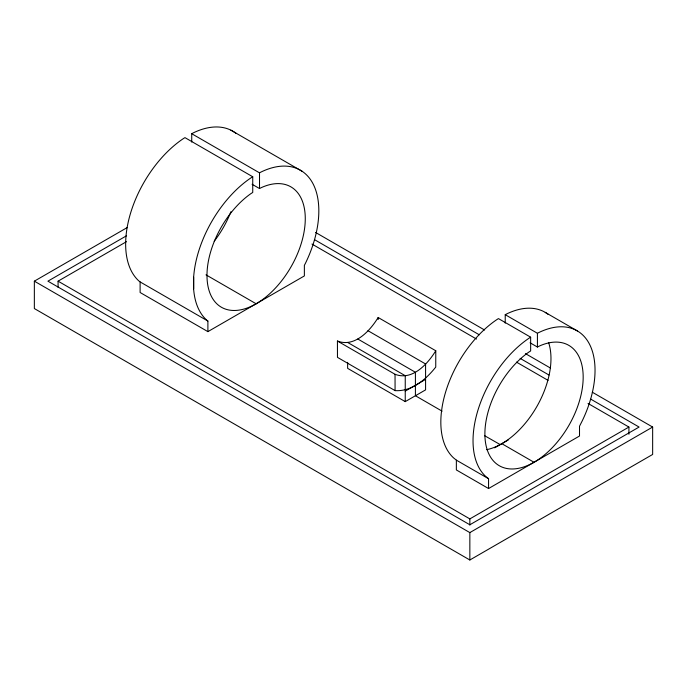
<?xml version="1.0" encoding="UTF-8"?>
<svg xmlns="http://www.w3.org/2000/svg" width="687" height="687" viewBox="0 0 687 687"><rect width="100%" height="100%" fill="white"/><g stroke="black" fill="none" stroke-linecap="round" stroke-linejoin="round"><path stroke-width="1.03" d="M378.168 319.541L378.168 317.506L435.781 350.765L435.747 367.09C426.009 379.404 411.753 391.736 395.077 390.62L337.463 357.36L337.429 341.027C354.672 347.742 370.018 330.808 378.168 317.506M252.739 176.765L250.944 177.881A88.666 51.19 -60 0 0 193.64 277.239L193.648 289.201A88.666 51.19 -60 0 0 206.727 320.151L207.895 321.052L207.895 331.632L140.114 292.499L140.114 281.919L138.946 281.017A88.666 51.19 -60 0 1 130.899 212.06A88.666 51.19 -60 0 1 183.163 138.748L184.958 137.632L252.739 176.765L252.739 192.463L250.987 193.571A69.499 40.121 -60 0 0 214.456 301.172A69.499 40.121 -60 0 0 297.806 253.048A69.499 40.121 -60 0 0 261.266 187.645L259.514 188.547L252.086 184.262M435.781 350.765C427.632 364.067 412.286 381.002 395.042 374.286L337.429 341.027M530.647 337.188L529.643 337.806A86.27 49.807 -60 0 0 478.315 409.014A86.27 49.807 -60 0 0 485.838 476.538L488.56 478.727L488.56 488.534L456.357 469.942L456.357 460.144L453.643 457.954A86.27 49.807 -60 0 1 446.121 390.422A86.27 49.807 -60 0 1 497.448 319.215L498.444 318.596L530.647 337.188L530.647 350.954L528.896 352.062A69.499 40.121 -60 0 0 492.356 459.663A69.499 40.121 -60 0 0 575.706 411.539A69.499 40.121 -60 0 0 539.166 346.136L537.423 347.038L530.063 342.787M592.297 392.208L652.65 427.056L652.65 454.451L469.848 559.991L34.35 308.557L34.35 281.163L127.147 227.595M126.52 235.778L47.91 281.163L469.848 524.774L639.09 427.056L590.768 399.156M58.077 287.346L58.077 281.163L126.511 241.652M207.895 331.632L304.367 275.934L304.367 265.354L305.526 263.104A88.666 51.19 -60 0 0 313.573 184.863A88.666 51.19 -60 0 0 261.309 171.896L259.514 172.849L191.733 133.716L191.733 142.089M405.244 391.126L425.579 379.387M347.631 362.35L347.631 368.352L405.244 401.62L425.579 389.881L425.579 363.973L367.966 330.705M494.666 447.83L508.328 439.938M488.56 488.534L579.51 436.022L579.51 426.223L582.224 420.891A86.27 49.807 -60 0 0 589.747 344.676A86.27 49.807 -60 0 0 538.419 332.74L537.423 333.272L505.228 314.689L505.228 323.156M58.077 281.163L469.848 518.9L628.923 427.056L628.923 434.261M34.35 281.163L469.848 532.597L652.65 427.056M505.228 314.689L506.225 314.157A86.27 49.807 -60 0 1 548.209 314.397M191.733 133.716L193.528 132.763A88.666 51.19 -60 0 1 236.225 133.518M548.569 342.427A69.499 40.121 -60 0 1 501.836 443.69L496.701 446.344A69.499 40.121 -60 0 1 486.654 449.676M230.841 130.144L302.289 171.398M545.238 312.387L577.432 330.971M315.582 232.455L484.584 330.018M525.435 353.607L550.51 368.086M314.74 239.789L479.243 334.767M520.136 358.374L548.947 375.008M311.967 244.057L476.486 339.043M516.452 362.118L548.063 380.366M588.029 403.441L628.923 427.056M357.798 339.009L415.412 372.268L415.412 395.746L442.119 411.17M347.631 342.444L405.244 375.712L405.244 401.62M501.836 443.69L534.031 462.274M205.988 274.834L256.131 303.783M484.49 435.627L500.145 444.566M456.357 460.144L488.56 478.727M140.114 281.919L207.895 321.052M395.042 374.286L395.077 390.62M537.423 333.272L537.423 347.038M469.848 518.9L469.848 525.083M469.848 532.597L469.848 559.991M259.514 172.849L259.514 188.547M193.64 277.239L193.64 288.806M230.901 211.708A69.499 40.121 -60 0 1 214.181 241.266"/></g></svg>
